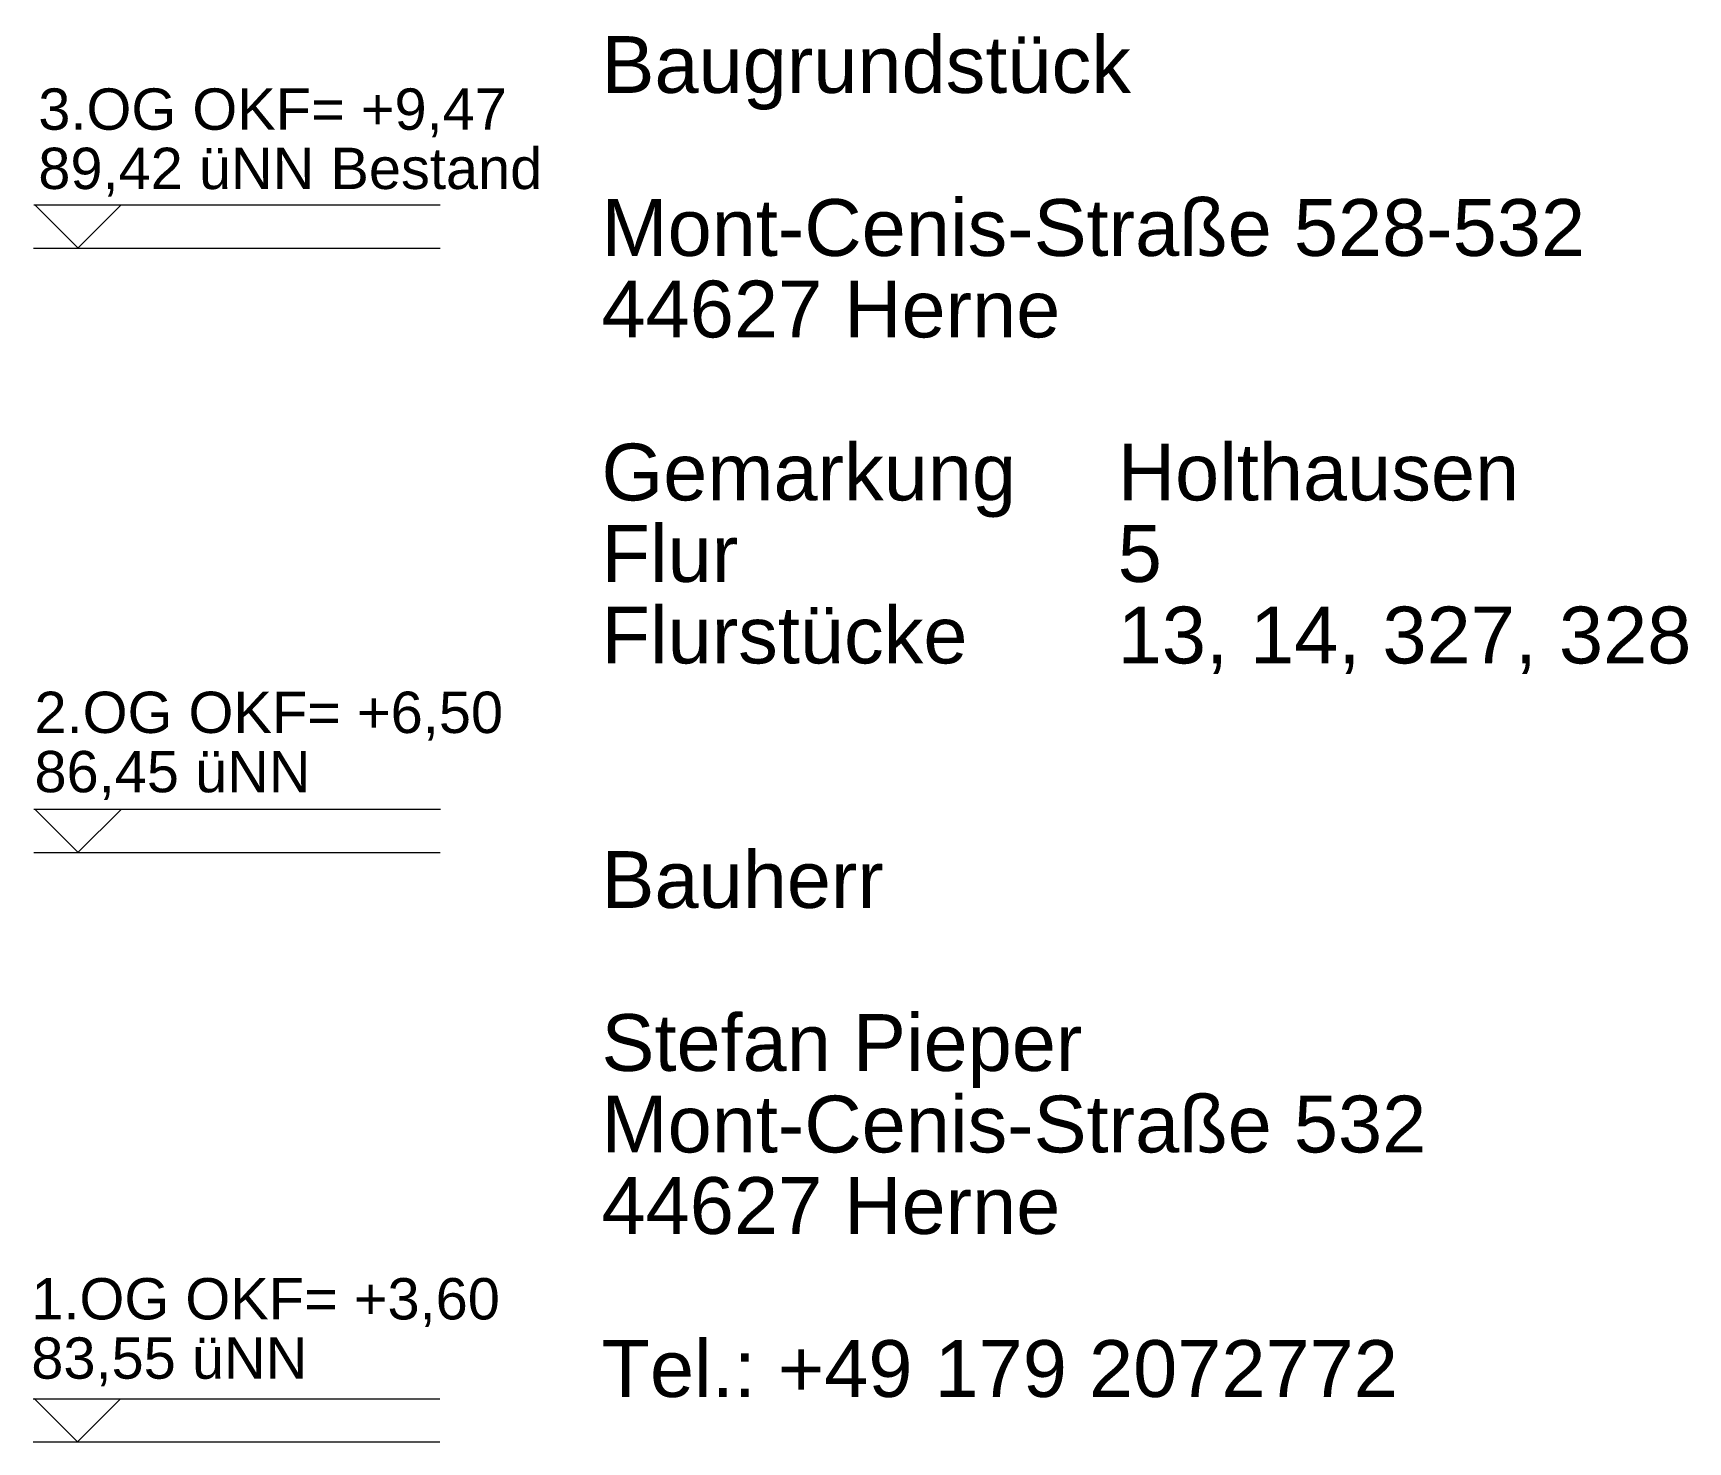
# Model space of a CAD drawing. Header units: millimetres. Extents: x 7 to 41668, y 3977 to 28530.
# Drawn here: x 32407 to 40541, y 12212 to 19140 of the extents above; entities that cross this region are included whole.
import ezdxf

# ---------------------------------------------------------------- set-up
doc = ezdxf.new("R2010")
doc.units = ezdxf.units.MM
doc.header["$LTSCALE"] = 50
for name, color, linetype in [('05_Linien_stark', 7, 'Continuous'), ('10_Text', 7, 'Continuous'), ('12_Plankopf', 140, 'Continuous')]:
    doc.layers.add(name, color=color, linetype=linetype)
doc.styles.add('PLAN', font='arial.ttf')

msp = doc.modelspace()

# ---------------------------------------------------------------- linework, layer by layer
at = {"layer": '05_Linien_stark', "lineweight": 15}
for p, q in [((32410.3, 18294.6), (34408.8, 18294.6)), ((32628.6, 18081.9), (32415.2, 18295.3)), ((32628.9, 18083.5), (32837.2, 18291.7)), ((32409.8, 18082.2), (34408.3, 18082.2)), ((32410.7, 15323.6), (34409.2, 15323.6)), ((32629, 15111), (32415.6, 15324.3)), ((32629.3, 15112.5), (32837.6, 15320.8)), ((32410.2, 15111.3), (34408.7, 15111.3)), ((32407.6, 12425.1), (34406.1, 12425.1)), ((32625.9, 12212.5), (32412.5, 12425.9)), ((32626.2, 12214), (32834.5, 12422.3)), ((32407, 12212.8), (34405.6, 12212.8))]:
    msp.add_line(p, q, dxfattribs=at)

# ---------------------------------------------------------------- texts
at = {"layer": '10_Text', "style": 'PLAN'}
for s, p in [('3.OG OKF= +9,47', (32432.6, 18664.4)), ('89,42 üNN Bestand', (32432.6, 18372.9)), ('2.OG OKF= +6,50', (32413.8, 15698.2)), ('86,45 üNN', (32413.8, 15406.8)), ('1.OG OKF= +3,60', (32398.2, 12814.7)), ('83,55 üNN', (32398.2, 12523.2))]:
    msp.add_text(s, height=203.2, dxfattribs=at).set_placement(p)
at = {"layer": '12_Plankopf', "style": 'PLAN'}
for s, height, p in [('Baugrundstück', 279.262, (35201, 18845.5)), ('Mont-Cenis-Straße 528-532', 279.262, (35201, 18044)), ('44627 Herne', 279.262, (35201, 17643.3)), ('Gemarkung', 279.26, (35201, 16841.8)), ('Holthausen', 279.26, (37738.6, 16841.8)), ('Flur', 279.26, (35201, 16441.1)), ('5', 279.3, (37738.5, 16441.1)), ('Flurstücke', 279.26, (35201, 16040.3)), ('13, 14, 327, 328', 279.262, (37738.5, 16040.3)), ('Bauherr', 279.26, (35201, 14838)), ('Stefan Pieper', 279.262, (35201, 14036.5)), ('Mont-Cenis-Straße 532', 279.262, (35201, 13635.8)), ('44627 Herne', 279.262, (35201, 13235)), ('Tel.: +49 179 2072772', 279.262, (35201, 12433.5))]:
    msp.add_text(s, height=height, dxfattribs=at).set_placement(p)

doc.saveas('drawing.dxf')
